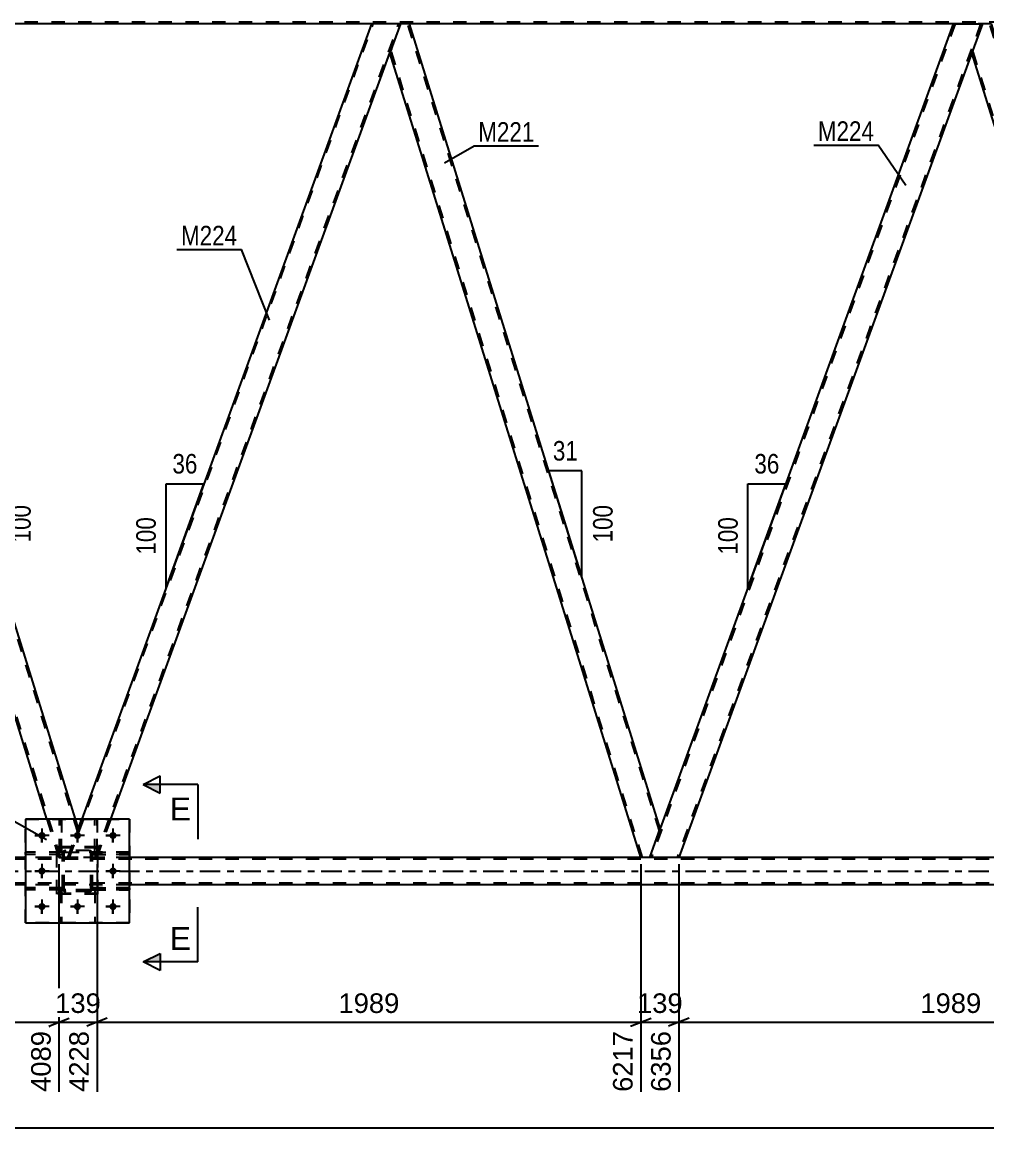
# Model space of a CAD drawing. Header units: millimetres. Extents: x 0 to 841, y 0 to 594.
# Drawn here: x 216.4 to 357.5, y 269.3 to 431.2 of the extents above; entities that cross this region are included whole.
import ezdxf

# ---------------------------------------------------------------- set-up
doc = ezdxf.new("R2010")
doc.units = ezdxf.units.MM
doc.linetypes.add('DXK_LINE_DOT2', pattern=[3.9198, 1.9599, -1.9599])
doc.linetypes.add('DXK_LINE_DOT3', pattern=[5.9187, 2.979, -0.9799, 0.9799, -0.9799])
doc.styles.add('Arial', font='ARIAL.TTF', dxfattribs={"height": 0.2})
doc.styles.add('Arial Narrow', font='ARIALN.TTF', dxfattribs={"height": 0.2})

# ---------------------------------------------------------------- blocks, each defined once
blk = doc.blocks.new('Part-318895985-3871 - 3780')
at = {"color": 2, "linetype": 'Continuous'}
for p, q in [((216.85, 314.53), (216.85, 299.33)), ((232.05, 314.53), (216.85, 314.53)), ((232.05, 299.33), (232.05, 314.53)), ((216.85, 299.33), (232.05, 299.33))]:
    blk.add_line(p, q, dxfattribs=at)
blk = doc.blocks.new('Part-318895985-3885 - 3780')
at = {"color": 7, "linetype": 'DXK_LINE_DOT2'}
for p, q in [((222.25, 309.69), (216.85, 309.69)), ((216.85, 309.37), (216.85, 309.69)), ((222.25, 309.37), (216.85, 309.37)), ((221.65, 309.37), (221.65, 309.69)), ((222.25, 309.69), (222.25, 309.37))]:
    blk.add_line(p, q, dxfattribs=at)
blk = doc.blocks.new('Part-318895985-3820 - 3780')
at = {"color": 7, "linetype": 'DXK_LINE_DOT2'}
for p, q in [((718.45, 308.68), (129.92, 308.68)), ((718.45, 308.92), (216.85, 308.92)), ((232.05, 308.92), (216.85, 308.92)), ((312.44, 308.92), (306.87, 308.92)), ((718.45, 305.16), (129.92, 305.16)), ((232.05, 304.92), (216.85, 304.92))]:
    blk.add_line(p, q, dxfattribs=at)
at = {"color": 2, "linetype": 'Continuous'}
for p, q in [((216.85, 308.92), (142.18, 308.92)), ((306.87, 308.92), (232.05, 308.92)), ((387.12, 308.92), (312.44, 308.92)), ((216.85, 304.92), (129.92, 304.92)), ((387.12, 304.92), (232.05, 304.92))]:
    blk.add_line(p, q, dxfattribs=at)
at = {"color": 7, "linetype": 'DXK_LINE_DOT3'}
blk.add_line((129.92, 306.92), (718.45, 306.92), dxfattribs=at)
blk = doc.blocks.new('Part-318895985-3877 - 3780')
at = {"color": 7, "linetype": 'DXK_LINE_DOT2'}
for p, q in [((226.65, 309.37), (226.65, 309.69)), ((226.65, 309.69), (232.05, 309.69)), ((232.05, 309.37), (226.65, 309.37)), ((227.25, 309.37), (227.25, 309.69)), ((232.05, 309.69), (232.05, 309.37))]:
    blk.add_line(p, q, dxfattribs=at)
blk = doc.blocks.new('Part-318895985-3890 - 3780')
at = {"color": 7, "linetype": 'DXK_LINE_DOT2'}
for p, q in [((222.13, 304.17), (221.81, 304.17)), ((221.81, 304.17), (221.81, 299.33)), ((221.81, 303.57), (222.13, 303.57)), ((222.13, 304.17), (222.13, 299.33)), ((221.81, 299.33), (222.13, 299.33))]:
    blk.add_line(p, q, dxfattribs=at)
blk = doc.blocks.new('Bolt-318895985-3906 - 3780')
at = {"color": 1, "linetype": 'Continuous'}
for p, q in [((219.25, 313.17), (219.25, 312.48)), ((224.45, 313.17), (224.45, 312.48)), ((229.65, 313.17), (229.65, 312.48)), ((218.21, 312.13), (218.91, 312.13)), ((219.25, 311.09), (219.25, 311.78)), ((220.29, 312.13), (219.6, 312.13)), ((223.41, 312.13), (224.11, 312.13)), ((224.45, 311.09), (224.45, 311.78)), ((225.49, 312.13), (224.8, 312.13)), ((228.61, 312.13), (229.31, 312.13)), ((229.65, 311.09), (229.65, 311.78)), ((230.69, 312.13), (230, 312.13)), ((219.25, 307.97), (219.25, 307.28)), ((229.65, 307.97), (229.65, 307.28)), ((218.21, 306.93), (218.91, 306.93)), ((219.25, 305.89), (219.25, 306.58)), ((220.29, 306.93), (219.6, 306.93)), ((228.61, 306.93), (229.31, 306.93)), ((229.65, 305.89), (229.65, 306.58)), ((230.69, 306.93), (230, 306.93)), ((219.25, 302.77), (219.25, 302.08)), ((224.45, 302.77), (224.45, 302.08)), ((229.65, 302.77), (229.65, 302.08)), ((218.21, 301.73), (218.91, 301.73)), ((219.25, 300.69), (219.25, 301.38)), ((220.29, 301.73), (219.6, 301.73)), ((223.41, 301.73), (224.11, 301.73)), ((224.45, 300.69), (224.45, 301.38)), ((225.49, 301.73), (224.8, 301.73)), ((228.61, 301.73), (229.31, 301.73)), ((229.65, 300.69), (229.65, 301.38)), ((230.69, 301.73), (230, 301.73))]:
    blk.add_line(p, q, dxfattribs=at)
blk = doc.blocks.new('Part-318895985-3913 - 3780')
at = {"color": 7, "linetype": 'DXK_LINE_DOT2'}
for p, q in [((222.25, 304.49), (216.85, 304.49)), ((216.85, 304.17), (216.85, 304.49)), ((221.65, 304.17), (221.65, 304.49)), ((222.25, 304.49), (222.25, 304.17)), ((222.25, 304.17), (216.85, 304.17))]:
    blk.add_line(p, q, dxfattribs=at)
blk = doc.blocks.new('Part-318895985-3914 - 3780')
at = {"color": 2, "linetype": 'Continuous'}
for p, q in [((221.81, 314.53), (221.81, 314.53)), ((222.13, 314.53), (221.81, 314.53)), ((222.13, 314.53), (222.13, 314.53))]:
    blk.add_line(p, q, dxfattribs=at)
at = {"color": 7, "linetype": 'DXK_LINE_DOT2'}
for p, q in [((221.81, 309.69), (221.81, 314.53)), ((222.13, 309.69), (222.13, 314.53)), ((221.81, 310.29), (222.13, 310.29)), ((222.13, 309.69), (221.81, 309.69))]:
    blk.add_line(p, q, dxfattribs=at)
blk = doc.blocks.new('Part-318895985-3959 - 3780')
at = {"color": 7, "linetype": 'DXK_LINE_DOT2'}
for p, q in [((728.25, 431.16), (129.92, 431.16)), ((273.03, 430.92), (267.46, 430.92)), ((358.17, 430.92), (352.59, 430.92))]:
    blk.add_line(p, q, dxfattribs=at)
at = {"color": 2, "linetype": 'Continuous'}
for p, q in [((267.46, 430.92), (187.9, 430.92)), ((352.59, 430.92), (273.03, 430.92))]:
    blk.add_line(p, q, dxfattribs=at)
blk = doc.blocks.new('Part-318895985-3970 - 3780')
at = {"color": 7, "linetype": 'DXK_LINE_DOT2'}
for p, q in [((226.65, 304.17), (226.65, 304.49)), ((226.65, 304.49), (232.05, 304.49)), ((227.25, 304.17), (227.25, 304.49)), ((232.05, 304.49), (232.05, 304.17)), ((232.05, 304.17), (226.65, 304.17))]:
    blk.add_line(p, q, dxfattribs=at)
blk = doc.blocks.new('Part-318895985-3971 - 3780')
at = {"color": 7, "linetype": 'DXK_LINE_DOT2'}
for p, q in [((222.25, 304.49), (216.85, 304.49)), ((216.85, 304.49), (216.85, 304.17)), ((221.65, 304.17), (221.65, 304.49)), ((222.25, 304.17), (222.25, 304.49)), ((222.25, 304.17), (216.85, 304.17))]:
    blk.add_line(p, q, dxfattribs=at)
blk = doc.blocks.new('Part-318895985-4193 - 3780')
at = {"color": 7, "linetype": 'DXK_LINE_DOT2'}
for p, q in [((227.01, 309.69), (227.01, 314.53)), ((227.01, 314.53), (227.33, 314.53)), ((227.33, 314.53), (227.33, 309.69)), ((227.01, 310.29), (227.33, 310.29)), ((227.33, 309.69), (227.01, 309.69))]:
    blk.add_line(p, q, dxfattribs=at)
blk = doc.blocks.new('Part-318895985-3973 - 3780')
at = {"color": 2, "linetype": 'Continuous'}
for p, q in [((227.01, 314.53), (227.01, 314.53)), ((227.33, 314.53), (227.01, 314.53)), ((227.33, 314.53), (227.33, 314.53))]:
    blk.add_line(p, q, dxfattribs=at)
at = {"color": 7, "linetype": 'DXK_LINE_DOT2'}
for p, q in [((227.01, 309.69), (227.01, 314.53)), ((227.33, 309.69), (227.33, 314.53)), ((227.01, 310.29), (227.33, 310.29)), ((227.33, 309.69), (227.01, 309.69))]:
    blk.add_line(p, q, dxfattribs=at)
blk = doc.blocks.new('Part-318895985-3989 - 3780')
at = {"color": 7, "linetype": 'DXK_LINE_DOT2'}
for p, q in [((352.85, 430.92), (308.44, 308.92)), ((356.59, 430.92), (312.19, 308.92)), ((352.85, 430.92), (352.87, 430.92)), ((356.85, 430.92), (355.3, 426.67)), ((309.73, 313.17), (308.19, 308.92)), ((308.44, 308.92), (308.46, 308.92))]:
    blk.add_line(p, q, dxfattribs=at)
at = {"color": 2, "linetype": 'Continuous'}
for p, q in [((352.59, 430.92), (309.73, 313.17)), ((352.59, 430.92), (356.85, 430.92)), ((355.3, 426.67), (312.44, 308.92)), ((312.4, 308.92), (308.19, 308.92)), ((312.44, 308.92), (312.4, 308.92))]:
    blk.add_line(p, q, dxfattribs=at)
blk = doc.blocks.new('Part-318895985-3990 - 3780')
at = {"color": 7, "linetype": 'DXK_LINE_DOT2'}
for p, q in [((232.05, 309.69), (226.65, 309.69)), ((226.65, 309.69), (226.65, 309.37)), ((226.65, 309.37), (232.05, 309.37)), ((227.25, 309.37), (227.25, 309.69)), ((232.05, 309.37), (232.05, 309.69))]:
    blk.add_line(p, q, dxfattribs=at)
blk = doc.blocks.new('Part-318895985-3991 - 3780')
at = {"color": 7, "linetype": 'DXK_LINE_DOT2'}
for p, q in [((232.05, 304.49), (226.65, 304.49)), ((226.65, 304.49), (226.65, 304.17)), ((227.25, 304.17), (227.25, 304.49)), ((232.05, 304.17), (232.05, 304.49)), ((226.65, 304.17), (232.05, 304.17))]:
    blk.add_line(p, q, dxfattribs=at)
blk = doc.blocks.new('Part-318895985-3996 - 3780')
at = {"color": 7, "linetype": 'DXK_LINE_DOT2'}
for p, q in [((223.31, 308.92), (267.71, 430.92)), ((227.05, 308.92), (271.46, 430.92)), ((267.71, 430.92), (267.73, 430.92)), ((271.71, 430.92), (270.17, 426.67)), ((223.05, 308.92), (225.09, 314.53)), ((227.31, 308.92), (229.35, 314.53)), ((227.31, 308.92), (223.05, 308.92))]:
    blk.add_line(p, q, dxfattribs=at)
at = {"color": 2, "linetype": 'Continuous'}
for p, q in [((267.46, 430.92), (225.09, 314.53)), ((271.71, 430.92), (267.46, 430.92)), ((229.35, 314.53), (270.17, 426.67))]:
    blk.add_line(p, q, dxfattribs=at)
blk = doc.blocks.new('Part-318895985-4001 - 3780')
at = {"color": 2, "linetype": 'Continuous'}
for p, q in [((186.58, 430.92), (185.03, 426.67)), ((187.9, 430.92), (186.58, 430.92)), ((224.18, 314.53), (187.9, 430.92)), ((219.99, 314.53), (185.03, 426.67))]:
    blk.add_line(p, q, dxfattribs=at)
at = {"color": 7, "linetype": 'DXK_LINE_DOT2'}
for p, q in [((224.46, 312.8), (187.65, 430.92)), ((221.99, 308.92), (185.17, 427.05)), ((219.99, 314.53), (221.74, 308.92)), ((224.6, 313.17), (224.18, 314.53)), ((223.05, 308.92), (224.6, 313.17)), ((221.74, 308.92), (223.05, 308.92))]:
    blk.add_line(p, q, dxfattribs=at)
blk = doc.blocks.new('Part-318895985-4006 - 3780')
at = {"color": 2, "linetype": 'Continuous'}
for p, q in [((271.71, 430.92), (270.17, 426.67)), ((273.03, 430.92), (271.71, 430.92)), ((309.73, 313.17), (273.03, 430.92)), ((306.87, 308.92), (270.17, 426.67)), ((308.19, 308.92), (309.73, 313.17)), ((308.19, 308.92), (306.87, 308.92))]:
    blk.add_line(p, q, dxfattribs=at)
at = {"color": 7, "linetype": 'DXK_LINE_DOT2'}
for p, q in [((309.6, 312.8), (272.78, 430.92)), ((307.12, 308.92), (270.3, 427.05))]:
    blk.add_line(p, q, dxfattribs=at)
blk = doc.blocks.new('Part-318895985-4007 - 3780')
at = {"color": 7, "linetype": 'DXK_LINE_DOT2'}
for p, q in [((222.25, 309.45), (222.29, 309.63)), ((222.29, 309.63), (222.25, 309.45)), ((222.25, 304.41), (222.25, 309.45)), ((222.49, 309.45), (222.51, 309.54)), ((222.49, 304.41), (222.49, 309.45)), ((222.51, 309.54), (222.56, 309.62)), ((222.55, 309.89), (222.73, 309.93)), ((222.73, 309.93), (222.55, 309.89)), ((222.56, 309.62), (222.64, 309.67)), ((222.64, 309.67), (222.73, 309.69)), ((226.17, 309.93), (222.73, 309.93)), ((222.73, 309.69), (226.17, 309.69)), ((226.17, 309.93), (226.36, 309.89)), ((226.36, 309.89), (226.17, 309.93)), ((226.17, 309.69), (226.27, 309.67)), ((226.27, 309.67), (226.34, 309.62)), ((226.34, 309.62), (226.4, 309.54)), ((226.4, 309.54), (226.41, 309.45)), ((226.41, 304.41), (226.41, 309.45)), ((226.62, 309.63), (226.65, 309.45)), ((226.65, 309.45), (226.62, 309.63)), ((226.65, 304.41), (226.65, 309.45)), ((222.29, 304.22), (222.25, 304.41)), ((222.25, 304.41), (222.29, 304.22)), ((222.51, 304.32), (222.49, 304.41)), ((222.56, 304.24), (222.51, 304.32)), ((222.64, 304.19), (222.56, 304.24)), ((226.34, 304.24), (226.27, 304.19)), ((226.4, 304.32), (226.34, 304.24)), ((226.41, 304.41), (226.4, 304.32)), ((226.65, 304.41), (226.62, 304.22)), ((226.62, 304.22), (226.65, 304.41)), ((222.73, 303.93), (222.55, 303.97)), ((222.55, 303.97), (222.73, 303.93)), ((222.73, 304.17), (222.64, 304.19)), ((226.17, 304.17), (222.73, 304.17)), ((226.17, 303.93), (222.73, 303.93)), ((226.27, 304.19), (226.17, 304.17)), ((226.36, 303.97), (226.17, 303.93)), ((226.17, 303.93), (226.36, 303.97))]:
    blk.add_line(p, q, dxfattribs=at)
at = {"color": 7, "linetype": 'DXK_LINE_DOT3'}
blk.add_line((224.45, 306.93), (224.45, 306.93), dxfattribs=at)
at = {"color": 7, "linetype": 'DXK_LINE_DOT2'}
for centre, start, end in [((222.73, 309.45), 112.5, 157.5), ((222.73, 309.45), 112.5, 157.5), ((226.17, 309.45), 22.5, 67.5), ((226.17, 309.45), 22.5, 67.5), ((222.73, 304.41), 202.5, 247.5), ((222.73, 304.41), 202.5, 247.5), ((226.17, 304.41), 292.5, 337.5), ((226.17, 304.41), 292.5, 337.5)]:
    blk.add_arc(centre, 0.48, start, end, dxfattribs=at)
blk = doc.blocks.new('Part-318895985-4008 - 3780')
at = {"color": 7, "linetype": 'DXK_LINE_DOT2'}
for p, q in [((221.81, 304.17), (222.13, 304.17)), ((221.81, 304.17), (221.81, 299.33)), ((221.81, 303.57), (222.13, 303.57)), ((222.13, 304.17), (222.13, 299.33)), ((222.13, 299.33), (221.81, 299.33))]:
    blk.add_line(p, q, dxfattribs=at)
blk = doc.blocks.new('Part-318895985-4010 - 3780')
at = {"color": 7, "linetype": 'DXK_LINE_DOT2'}
for p, q in [((222.25, 309.45), (222.29, 309.63)), ((222.29, 309.63), (222.25, 309.45)), ((222.25, 304.41), (222.25, 309.45)), ((222.49, 309.45), (222.51, 309.54)), ((222.49, 304.41), (222.49, 309.45)), ((222.51, 309.54), (222.56, 309.62)), ((222.55, 309.89), (222.73, 309.93)), ((222.73, 309.93), (222.55, 309.89)), ((222.56, 309.62), (222.64, 309.67)), ((222.64, 309.67), (222.73, 309.69)), ((226.17, 309.93), (222.73, 309.93)), ((222.73, 309.69), (226.17, 309.69)), ((226.17, 309.93), (226.36, 309.89)), ((226.36, 309.89), (226.17, 309.93)), ((226.17, 309.69), (226.27, 309.67)), ((226.27, 309.67), (226.34, 309.62)), ((226.34, 309.62), (226.4, 309.54)), ((226.4, 309.54), (226.41, 309.45)), ((226.41, 304.41), (226.41, 309.45)), ((226.62, 309.63), (226.65, 309.45)), ((226.65, 309.45), (226.62, 309.63)), ((226.65, 304.41), (226.65, 309.45)), ((222.29, 304.22), (222.25, 304.41)), ((222.25, 304.41), (222.29, 304.22)), ((222.51, 304.32), (222.49, 304.41)), ((222.56, 304.24), (222.51, 304.32)), ((222.64, 304.19), (222.56, 304.24)), ((226.34, 304.24), (226.27, 304.19)), ((226.4, 304.32), (226.34, 304.24)), ((226.41, 304.41), (226.4, 304.32)), ((226.65, 304.41), (226.62, 304.22)), ((226.62, 304.22), (226.65, 304.41)), ((222.73, 303.93), (222.55, 303.97)), ((222.55, 303.97), (222.73, 303.93)), ((222.73, 304.17), (222.64, 304.19)), ((226.17, 304.17), (222.73, 304.17)), ((226.17, 303.93), (222.73, 303.93)), ((226.27, 304.19), (226.17, 304.17)), ((226.36, 303.97), (226.17, 303.93)), ((226.17, 303.93), (226.36, 303.97))]:
    blk.add_line(p, q, dxfattribs=at)
at = {"color": 7, "linetype": 'DXK_LINE_DOT3'}
blk.add_line((224.45, 306.93), (224.45, 306.93), dxfattribs=at)
at = {"color": 7, "linetype": 'DXK_LINE_DOT2'}
for centre, start, end in [((222.73, 309.45), 112.5, 157.5), ((222.73, 309.45), 112.5, 157.5), ((226.17, 309.45), 22.5, 67.5), ((226.17, 309.45), 22.5, 67.5), ((222.73, 304.41), 202.5, 247.5), ((222.73, 304.41), 202.5, 247.5), ((226.17, 304.41), 292.5, 337.5), ((226.17, 304.41), 292.5, 337.5)]:
    blk.add_arc(centre, 0.48, start, end, dxfattribs=at)
blk = doc.blocks.new('Part-318895985-4011 - 3780')
at = {"color": 7, "linetype": 'DXK_LINE_DOT2'}
for p, q in [((227.45, 310.46), (221.45, 310.46)), ((221.45, 303.66), (221.45, 310.46)), ((227.45, 303.66), (227.45, 310.46)), ((227.45, 303.66), (221.45, 303.66))]:
    blk.add_line(p, q, dxfattribs=at)
blk = doc.blocks.new('Bolt-318895985-4203 - 3780')
at = {"linetype": 'Continuous'}
for points in [[(219.77, 312.13, -1), (218.73, 312.13, -1)], [(224.97, 312.13, -1), (223.93, 312.13, -1)], [(230.17, 312.13, -1), (229.13, 312.13, -1)], [(219.77, 306.93, -1), (218.73, 306.93, -1)], [(230.17, 306.93, -1), (229.13, 306.93, -1)], [(219.77, 301.73, -1), (218.73, 301.73, -1)], [(224.97, 301.73, -1), (223.93, 301.73, -1)], [(230.17, 301.73, -1), (229.13, 301.73, -1)]]:
    blk.add_hatch(color=1, dxfattribs=at).paths.add_polyline_path(points)
at = {"color": 1, "linetype": 'Continuous'}
for p, q in [((219.25, 313.17), (219.25, 311.09)), ((224.45, 313.17), (224.45, 311.09)), ((229.65, 313.17), (229.65, 311.09)), ((220.29, 312.13), (218.21, 312.13)), ((225.49, 312.13), (223.41, 312.13)), ((230.69, 312.13), (228.61, 312.13)), ((219.25, 307.97), (219.25, 305.89)), ((229.65, 307.97), (229.65, 305.89)), ((220.29, 306.93), (218.21, 306.93)), ((230.69, 306.93), (228.61, 306.93)), ((219.25, 302.77), (219.25, 300.69)), ((224.45, 302.77), (224.45, 300.69)), ((229.65, 302.77), (229.65, 300.69)), ((220.29, 301.73), (218.21, 301.73)), ((225.49, 301.73), (223.41, 301.73)), ((230.69, 301.73), (228.61, 301.73))]:
    blk.add_line(p, q, dxfattribs=at)
blk = doc.blocks.new('Part-318895985-4024 - 3780')
at = {"color": 2, "linetype": 'Continuous'}
for p, q in [((356.85, 430.92), (355.3, 426.67)), ((358.17, 430.92), (356.85, 430.92)), ((394.45, 314.53), (358.17, 430.92)), ((390.26, 314.53), (355.3, 426.67))]:
    blk.add_line(p, q, dxfattribs=at)
at = {"color": 7, "linetype": 'DXK_LINE_DOT2'}
for p, q in [((394.73, 312.8), (357.91, 430.92)), ((392.25, 308.92), (355.44, 427.05)), ((390.26, 314.53), (392, 308.92)), ((394.87, 313.17), (394.45, 314.53)), ((393.32, 308.92), (394.87, 313.17)), ((392, 308.92), (393.32, 308.92))]:
    blk.add_line(p, q, dxfattribs=at)
blk = doc.blocks.new('Part-318895985-4039 - 3780')
at = {"color": 7, "linetype": 'DXK_LINE_DOT2'}
for p, q in [((216.85, 299.33), (216.85, 314.53)), ((216.85, 314.53), (232.05, 314.53)), ((232.05, 314.53), (232.05, 299.33)), ((232.05, 299.33), (216.85, 299.33))]:
    blk.add_line(p, q, dxfattribs=at)
blk = doc.blocks.new('Part-318895985-4065 - 3780')
at = {"color": 7, "linetype": 'DXK_LINE_DOT2'}
for p, q in [((221.81, 309.69), (221.81, 314.53)), ((221.81, 314.53), (222.13, 314.53)), ((222.13, 314.53), (222.13, 309.69)), ((221.81, 310.29), (222.13, 310.29)), ((222.13, 309.69), (221.81, 309.69))]:
    blk.add_line(p, q, dxfattribs=at)
blk = doc.blocks.new('Part-318895985-4077 - 3780')
at = {"color": 7, "linetype": 'DXK_LINE_DOT2'}
for p, q in [((222.25, 309.69), (216.85, 309.69)), ((216.85, 309.69), (216.85, 309.37)), ((222.25, 309.37), (216.85, 309.37)), ((221.65, 309.37), (221.65, 309.69)), ((222.25, 309.37), (222.25, 309.69))]:
    blk.add_line(p, q, dxfattribs=at)
blk = doc.blocks.new('Part-318895985-4145 - 3780')
at = {"color": 7, "linetype": 'DXK_LINE_DOT2'}
for p, q in [((227.01, 304.17), (227.33, 304.17)), ((227.01, 304.17), (227.01, 299.33)), ((227.01, 303.57), (227.33, 303.57)), ((227.33, 304.17), (227.33, 299.33)), ((227.33, 299.33), (227.01, 299.33))]:
    blk.add_line(p, q, dxfattribs=at)
blk = doc.blocks.new('Part-318895985-4149 - 3780')
at = {"color": 7, "linetype": 'DXK_LINE_DOT2'}
for p, q in [((227.45, 310.33), (221.45, 310.33)), ((221.45, 303.53), (221.45, 310.33)), ((227.45, 303.53), (227.45, 310.33)), ((227.45, 303.53), (221.45, 303.53))]:
    blk.add_line(p, q, dxfattribs=at)
blk = doc.blocks.new('Part-318895985-4198 - 3780')
at = {"color": 7, "linetype": 'DXK_LINE_DOT2'}
for p, q in [((227.33, 304.17), (227.01, 304.17)), ((227.01, 304.17), (227.01, 299.33)), ((227.01, 303.57), (227.33, 303.57)), ((227.33, 304.17), (227.33, 299.33)), ((227.01, 299.33), (227.33, 299.33))]:
    blk.add_line(p, q, dxfattribs=at)
blk = doc.blocks.new('AngleDimension-318895985-4678 - 3780')
at = {"color": 7, "linetype": 'Continuous'}
for p, q in [((322.55, 363.6), (328.09, 363.6)), ((322.55, 348.37), (328.09, 363.6)), ((322.55, 348.37), (322.55, 363.6)), ((324.39, 353.45), (328.09, 363.6))]:
    blk.add_line(p, q, dxfattribs=at)
at = {"color": 0}
for points in [[(327.74, 364.5), (327.74, 368.7), (322.89, 368.7), (322.89, 364.5)], [(321.65, 359.33), (317.45, 359.33), (317.45, 352.64), (321.65, 352.64)]]:
    blk.add_wipeout(points, dxfattribs=at)
at = {"color": 3, "style": 'Arial Narrow'}
blk.add_text('36', height=2.863, dxfattribs=at).set_placement((323.49, 365.1))
blk.add_text('100', height=2.863, rotation=90.0002, dxfattribs=at).set_placement((321.05, 353.24))
blk = doc.blocks.new('StraightDimension-318895985-4342 - 3780')
at = {"color": 7, "linetype": 'Continuous'}
for p, q in [((137.92, 307.92), (137.92, 274.61)), ((221.74, 307.92), (221.74, 274.61)), ((139.42, 285.41), (136.42, 284.21)), ((220.24, 284.21), (223.24, 285.41)), ((137.92, 284.81), (221.74, 284.81))]:
    blk.add_line(p, q, dxfattribs=at)
at = {"color": 0}
blk.add_wipeout([(184.87, 285.56), (184.87, 289.76), (174.78, 289.76), (174.78, 285.56)], dxfattribs=at)
at = {"color": 0, "linetype": 'Continuous'}
blk.add_wipeout([(221.14, 284.11), (216.94, 284.11), (216.94, 274.01), (221.14, 274.01)], dxfattribs=at)
at = {"color": 3, "style": 'Arial'}
blk.add_text('2095', height=2.865, dxfattribs=at).set_placement((175.38, 286.16))
at = {"color": 3, "linetype": 'Continuous', "style": 'Arial'}
blk.add_text('4089', height=2.865, rotation=90.0002, dxfattribs=at).set_placement((220.54, 274.61))
blk = doc.blocks.new('StraightDimension-318895985-4381 - 3780')
at = {"color": 7, "linetype": 'Continuous'}
for p, q in [((306.87, 307.92), (306.87, 274.61)), ((312.44, 307.92), (312.44, 274.61)), ((305.37, 284.21), (308.37, 285.41)), ((313.94, 285.41), (310.94, 284.21)), ((306.87, 284.81), (312.44, 284.81))]:
    blk.add_line(p, q, dxfattribs=at)
at = {"color": 0}
blk.add_wipeout([(313.59, 285.56), (313.59, 289.76), (305.72, 289.76), (305.72, 285.56)], dxfattribs=at)
at = {"color": 0, "linetype": 'Continuous'}
blk.add_wipeout([(311.84, 284.11), (307.64, 284.11), (307.64, 274.01), (311.84, 274.01)], dxfattribs=at)
at = {"color": 3, "style": 'Arial'}
blk.add_text('139', height=2.865, dxfattribs=at).set_placement((306.32, 286.16))
at = {"color": 3, "linetype": 'Continuous', "style": 'Arial'}
blk.add_text('6356', height=2.865, rotation=90.0002, dxfattribs=at).set_placement((311.24, 274.61))
blk = doc.blocks.new('AngleDimension-318895985-4308 - 3780')
at = {"color": 7, "linetype": 'Continuous'}
for p, q in [((237.41, 363.6), (242.95, 363.6)), ((237.41, 348.37), (242.95, 363.6)), ((237.41, 348.37), (237.41, 363.6)), ((239.26, 353.45), (242.95, 363.6))]:
    blk.add_line(p, q, dxfattribs=at)
at = {"color": 0}
for points in [[(242.61, 364.5), (242.61, 368.7), (237.75, 368.7), (237.75, 364.5)], [(236.51, 359.33), (232.31, 359.33), (232.31, 352.64), (236.51, 352.64)]]:
    blk.add_wipeout(points, dxfattribs=at)
at = {"color": 3, "style": 'Arial Narrow'}
blk.add_text('36', height=2.863, dxfattribs=at).set_placement((238.35, 365.1))
blk.add_text('100', height=2.863, rotation=90.0002, dxfattribs=at).set_placement((235.91, 353.24))
blk = doc.blocks.new('AngleDimension-318895985-4322 - 3780')
at = {"color": 7, "linetype": 'Continuous'}
for p, q in [((296.23, 356.49), (293.43, 365.5)), ((298.25, 365.5), (293.43, 365.5)), ((298.25, 350.03), (293.43, 365.5)), ((298.25, 350.03), (298.25, 365.5))]:
    blk.add_line(p, q, dxfattribs=at)
at = {"color": 0}
for points in [[(298.26, 366.4), (298.26, 370.6), (293.41, 370.6), (293.41, 366.4)], [(303.35, 361.11), (299.15, 361.11), (299.15, 354.42), (303.35, 354.42)]]:
    blk.add_wipeout(points, dxfattribs=at)
at = {"color": 3, "style": 'Arial Narrow'}
blk.add_text('31', height=2.863, dxfattribs=at).set_placement((294.01, 367))
blk.add_text('100', height=2.863, rotation=90.0002, dxfattribs=at).set_placement((302.75, 355.02))
blk = doc.blocks.new('StraightDimension-318895985-4353 - 3780')
at = {"color": 7, "linetype": 'Continuous'}
for p, q in [((221.74, 307.92), (221.74, 274.61)), ((227.31, 307.92), (227.31, 274.61)), ((220.24, 284.21), (223.24, 285.41)), ((228.81, 285.41), (225.81, 284.21)), ((221.74, 284.81), (227.31, 284.81))]:
    blk.add_line(p, q, dxfattribs=at)
at = {"color": 0}
blk.add_wipeout([(228.46, 285.56), (228.46, 289.76), (220.59, 289.76), (220.59, 285.56)], dxfattribs=at)
at = {"color": 0, "linetype": 'Continuous'}
blk.add_wipeout([(226.71, 284.11), (222.51, 284.11), (222.51, 274.01), (226.71, 274.01)], dxfattribs=at)
at = {"color": 3, "style": 'Arial'}
blk.add_text('139', height=2.865, dxfattribs=at).set_placement((221.19, 286.16))
at = {"color": 3, "linetype": 'Continuous', "style": 'Arial'}
blk.add_text('4228', height=2.865, rotation=90.0002, dxfattribs=at).set_placement((226.11, 274.61))
blk = doc.blocks.new('StraightDimension-318895985-4367 - 3780')
at = {"color": 7, "linetype": 'Continuous'}
for p, q in [((227.31, 307.92), (227.31, 274.61)), ((306.87, 307.92), (306.87, 274.61)), ((228.81, 285.41), (225.81, 284.21)), ((305.37, 284.21), (308.37, 285.41)), ((227.31, 284.81), (306.87, 284.81))]:
    blk.add_line(p, q, dxfattribs=at)
at = {"color": 0}
blk.add_wipeout([(272.14, 285.56), (272.14, 289.76), (262.04, 289.76), (262.04, 285.56)], dxfattribs=at)
at = {"color": 0, "linetype": 'Continuous'}
blk.add_wipeout([(306.27, 284.11), (302.07, 284.11), (302.07, 274.01), (306.27, 274.01)], dxfattribs=at)
at = {"color": 3, "style": 'Arial'}
blk.add_text('1989', height=2.865, dxfattribs=at).set_placement((262.64, 286.16))
at = {"color": 3, "linetype": 'Continuous', "style": 'Arial'}
blk.add_text('6217', height=2.865, rotation=90.0002, dxfattribs=at).set_placement((305.67, 274.61))
blk = doc.blocks.new('StraightDimension-318895985-4395 - 3780')
at = {"color": 7, "linetype": 'Continuous'}
for p, q in [((312.44, 307.92), (312.44, 274.61)), ((392, 307.92), (392, 274.61)), ((313.94, 285.41), (310.94, 284.21)), ((390.5, 284.21), (393.5, 285.41)), ((312.44, 284.81), (392, 284.81))]:
    blk.add_line(p, q, dxfattribs=at)
at = {"color": 0}
blk.add_wipeout([(357.27, 285.56), (357.27, 289.76), (347.18, 289.76), (347.18, 285.56)], dxfattribs=at)
at = {"color": 0, "linetype": 'Continuous'}
blk.add_wipeout([(391.4, 284.11), (387.2, 284.11), (387.2, 274.01), (391.4, 274.01)], dxfattribs=at)
at = {"color": 3, "style": 'Arial'}
blk.add_text('1989', height=2.865, dxfattribs=at).set_placement((347.78, 286.16))
at = {"color": 3, "linetype": 'Continuous', "style": 'Arial'}
blk.add_text('8345', height=2.865, rotation=90.0002, dxfattribs=at).set_placement((390.8, 274.61))
blk = doc.blocks.new('StraightDimension-318895985-4650 - 3780')
at = {"color": 7, "linetype": 'Continuous'}
blk.add_line((102.24, 269.34), (762.74, 269.34), dxfattribs=at)
blk = doc.blocks.new('AngleDimension-318895985-4941 - 3780')
at = {"color": 7, "linetype": 'Continuous'}
for p, q in [((211.1, 356.49), (208.29, 365.5)), ((213.11, 365.5), (208.29, 365.5)), ((213.11, 350.03), (208.29, 365.5)), ((213.11, 350.03), (213.11, 365.5))]:
    blk.add_line(p, q, dxfattribs=at)
at = {"color": 0}
for points in [[(213.13, 366.4), (213.13, 370.6), (208.27, 370.6), (208.27, 366.4)], [(218.21, 361.11), (214.01, 361.11), (214.01, 354.42), (218.21, 354.42)]]:
    blk.add_wipeout(points, dxfattribs=at)
at = {"color": 3, "style": 'Arial Narrow'}
blk.add_text('31', height=2.863, dxfattribs=at).set_placement((208.87, 367))
blk.add_text('100', height=2.863, rotation=90.0002, dxfattribs=at).set_placement((217.61, 355.02))
blk = doc.blocks.new('Mark-318895985-3985 - 3780')
at = {"color": 0}
blk.add_wipeout([(341, 413.78), (341, 416.78), (332.78, 416.78), (332.78, 413.78)], dxfattribs=at)
blk.add_wipeout([(341, 413.78), (341, 416.78), (332.78, 416.78), (332.78, 413.78)], dxfattribs=at)
at = {"color": 30, "linetype": 'Continuous'}
for p in [(332.18, 413.18), (345.63, 407.23)]:
    blk.add_line(p, (341.6, 413.18), dxfattribs=at)
at = {"color": 3, "style": 'Arial Narrow'}
blk.add_text('M224', height=2.863, dxfattribs=at).set_placement((332.78, 413.78))
blk = doc.blocks.new('Mark-318895985-3992 - 3780')
at = {"color": 0}
blk.add_wipeout([(247.83, 398.49), (247.83, 401.49), (239.6, 401.49), (239.6, 398.49)], dxfattribs=at)
blk.add_wipeout([(247.83, 398.49), (247.83, 401.49), (239.6, 401.49), (239.6, 398.49)], dxfattribs=at)
at = {"color": 30, "linetype": 'Continuous'}
for p in [(239, 397.89), (252.54, 387.53)]:
    blk.add_line(p, (248.43, 397.89), dxfattribs=at)
at = {"color": 3, "style": 'Arial Narrow'}
blk.add_text('M224', height=2.863, dxfattribs=at).set_placement((239.6, 398.49))
blk = doc.blocks.new('Mark-318895985-4002 - 3780')
at = {"color": 0}
blk.add_wipeout([(291.32, 413.66), (291.32, 416.66), (283.09, 416.66), (283.09, 413.66)], dxfattribs=at)
blk.add_wipeout([(291.32, 413.66), (291.32, 416.66), (283.09, 416.66), (283.09, 413.66)], dxfattribs=at)
at = {"color": 30, "linetype": 'Continuous'}
for p, q in [((278.16, 410.56), (282.49, 413.06)), ((282.49, 413.06), (291.92, 413.06))]:
    blk.add_line(p, q, dxfattribs=at)
at = {"color": 3, "style": 'Arial Narrow'}
blk.add_text('M221', height=2.863, dxfattribs=at).set_placement((283.09, 413.66))
blk = doc.blocks.new('SectionMark-318895985-5092 - 3780')
at = {"linetype": 'Continuous'}
for points in [[(236.55, 319.59), (236.55, 318.34), (234.05, 319.59)], [(236.55, 294.88), (236.55, 293.63), (234.05, 293.63)]]:
    blk.add_hatch(color=6, dxfattribs=at).paths.add_polyline_path(points)
at = {"color": 6, "linetype": 'Continuous'}
for p, q in [((234.05, 319.59), (236.55, 320.84)), ((236.55, 318.34), (236.55, 320.84)), ((242.05, 319.59), (234.05, 319.59)), ((234.05, 319.59), (236.55, 318.34)), ((242.05, 319.59), (242.05, 311.59)), ((242.05, 293.63), (242.05, 301.63)), ((234.05, 293.63), (236.55, 294.88)), ((236.55, 294.88), (236.55, 292.38)), ((242.05, 293.63), (234.05, 293.63)), ((236.55, 292.38), (234.05, 293.63))]:
    blk.add_line(p, q, dxfattribs=at)
at = {"color": 0, "linetype": 'Continuous'}
for points in [[(241.05, 314.34), (241.05, 317.84), (237.94, 317.84), (237.94, 314.34)], [(241.05, 295.38), (241.05, 298.88), (237.94, 298.88), (237.94, 295.38)]]:
    blk.add_wipeout(points, dxfattribs=at)
at = {"color": 3, "linetype": 'Continuous', "style": 'Arial'}
for p in [(237.94, 314.34), (237.94, 295.38)]:
    blk.add_text('E', height=3.34, dxfattribs=at).set_placement(p)
blk = doc.blocks.new('MarkSet-318895985-5120 - 3780')
at = {"color": 30, "linetype": 'Continuous'}
blk.add_line((219.91, 311.48), (213.84, 314.98), dxfattribs=at)
at = {"color": 0}
for points in [[(203.4, 315.58), (203.4, 318.58), (199.93, 318.58), (199.93, 315.58)], [(212.34, 315.58), (212.34, 318.58), (204.3, 318.58), (204.3, 315.58)]]:
    blk.add_wipeout(points, dxfattribs=at)
for points in [[(203.4, 315.58), (203.4, 318.58), (199.93, 318.58), (199.93, 315.58)], [(212.34, 315.58), (212.34, 318.58), (204.3, 318.58), (204.3, 315.58)]]:
    blk.add_wipeout(points, dxfattribs=at)
at = {"color": 30, "linetype": 'Continuous'}
blk.add_line((199.33, 314.98), (213.84, 314.98), dxfattribs=at)
at = {"color": 3, "style": 'Arial Narrow'}
for s, p in [('2x', (199.93, 315.58)), ('SP20', (204.3, 315.58))]:
    blk.add_text(s, height=2.863, dxfattribs=at).set_placement(p)

msp = doc.modelspace()

# ---------------------------------------------------------------- block references
for name in ['Part-318895985-3959 - 3780', 'Part-318895985-4001 - 3780', 'Part-318895985-3996 - 3780', 'Part-318895985-4006 - 3780', 'Part-318895985-3989 - 3780', 'Part-318895985-4024 - 3780', 'Part-318895985-3871 - 3780', 'Part-318895985-4039 - 3780', 'Part-318895985-3914 - 3780', 'Part-318895985-4065 - 3780', 'Part-318895985-4193 - 3780', 'Part-318895985-3973 - 3780', 'Bolt-318895985-3906 - 3780', 'Bolt-318895985-4203 - 3780', 'Part-318895985-3885 - 3780', 'Part-318895985-4077 - 3780', 'Part-318895985-4011 - 3780', 'Part-318895985-4149 - 3780', 'Part-318895985-4007 - 3780', 'Part-318895985-4010 - 3780', 'Part-318895985-3877 - 3780', 'Part-318895985-3990 - 3780', 'Part-318895985-3820 - 3780', 'Part-318895985-3913 - 3780', 'Part-318895985-3971 - 3780', 'Part-318895985-3970 - 3780', 'Part-318895985-3991 - 3780', 'Part-318895985-3890 - 3780', 'Part-318895985-4008 - 3780', 'Part-318895985-4145 - 3780', 'Part-318895985-4198 - 3780']:
    msp.add_blockref(name, (0, 0))

# ---------------------------------------------------------------- next in the draw order: block references
for name in ['AngleDimension-318895985-4322 - 3780', 'AngleDimension-318895985-4308 - 3780', 'AngleDimension-318895985-4678 - 3780', 'StraightDimension-318895985-4342 - 3780', 'StraightDimension-318895985-4381 - 3780']:
    msp.add_blockref(name, (0, 0))

# ---------------------------------------------------------------- next in the draw order: block references
for name in ['StraightDimension-318895985-4353 - 3780', 'StraightDimension-318895985-4395 - 3780']:
    msp.add_blockref(name, (0, 0))

# ---------------------------------------------------------------- next in the draw order: block references
msp.add_blockref('StraightDimension-318895985-4367 - 3780', (0, 0))

# ---------------------------------------------------------------- next in the draw order: block references
msp.add_blockref('StraightDimension-318895985-4650 - 3780', (0, 0))

# ---------------------------------------------------------------- next in the draw order: block references
for name in ['Mark-318895985-4002 - 3780', 'Mark-318895985-3985 - 3780', 'Mark-318895985-3992 - 3780', 'AngleDimension-318895985-4941 - 3780', 'SectionMark-318895985-5092 - 3780', 'MarkSet-318895985-5120 - 3780']:
    msp.add_blockref(name, (0, 0))

doc.saveas('drawing.dxf')
